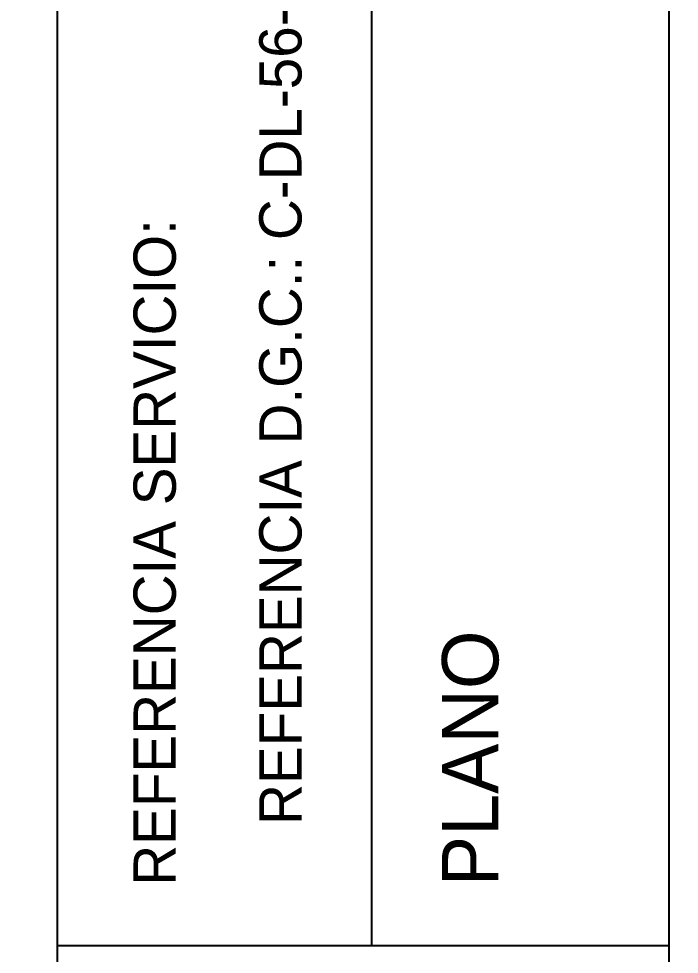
# Model space of a CAD drawing. Extents: x 729854 to 730444, y 4373781 to 4374808.
# Drawn here: x 730062.42 to 730085.85, y 4374674.88 to 4374708.05 of the extents above; entities that cross this region are included whole.
import ezdxf
from ezdxf.enums import TextEntityAlignment as Align

# ---------------------------------------------------------------- set-up
doc = ezdxf.new("R2010")
doc.units = 0
doc.linetypes.add('DASHED', pattern=[0])
doc.layers.get('0').update_dxf_attribs({"linetype": 'CONTINUOUS'})

msp = doc.modelspace()

# ---------------------------------------------------------------- linework, layer by layer
at = {"color": 0, "linetype": 'CONTINUOUS'}
for p, q in [((730074.94, 4374675.2), (730074.94, 4374794.48)), ((730063.8, 4374675.2), (730085.47, 4374675.2))]:
    msp.add_line(p, q, dxfattribs=at)
msp.add_lwpolyline([(730063.8, 4374628.19), (730063.8, 4374794.5), (730085.47, 4374794.5), (730085.47, 4374628.19)], close=True, dxfattribs=at)

# ---------------------------------------------------------------- texts
at = {"color": 0, "linetype": 'DASHED'}
for s, height, p in [('REFERENCIA D.G.C.: C-DL-56-VALENCIA', 1.5, (730071.7, 4374698.92)), ('REFERENCIA SERVICIO:', 1.5, (730067.24, 4374689.13)), ('PLANO', 2, (730078.43, 4374681.83))]:
    msp.add_text(s, height=height, rotation=90, dxfattribs=at).set_placement(p, align=Align.MIDDLE)

# ---------------------------------------------------------------- meshes
at = {"color": 0, "linetype": 'CONTINUOUS'}
mesh = msp.add_polyface(dxfattribs=at)
corners = [(730162.5, 4373781), (729854.5, 4374807.5), (730444, 4373781), (730444, 4374807.5), (729854.5, 4373781)]
mesh.append_faces([[corners[k] for k in face] for face in [(0, 1, 4), (1, 0, 2, 3)]], dxfattribs={"vtx0": -1, "color": 0})
mesh = msp.add_polyface(dxfattribs=at)
corners = [(730145.58, 4374621), (730145.58, 4374801.5), (729864.5, 4374801.5), (729864.5, 4374621)]
mesh.append_faces([[corners[k] for k in face] for face in [(0, 1, 2, 3)]], dxfattribs={"color": 0})

doc.saveas('drawing.dxf')
